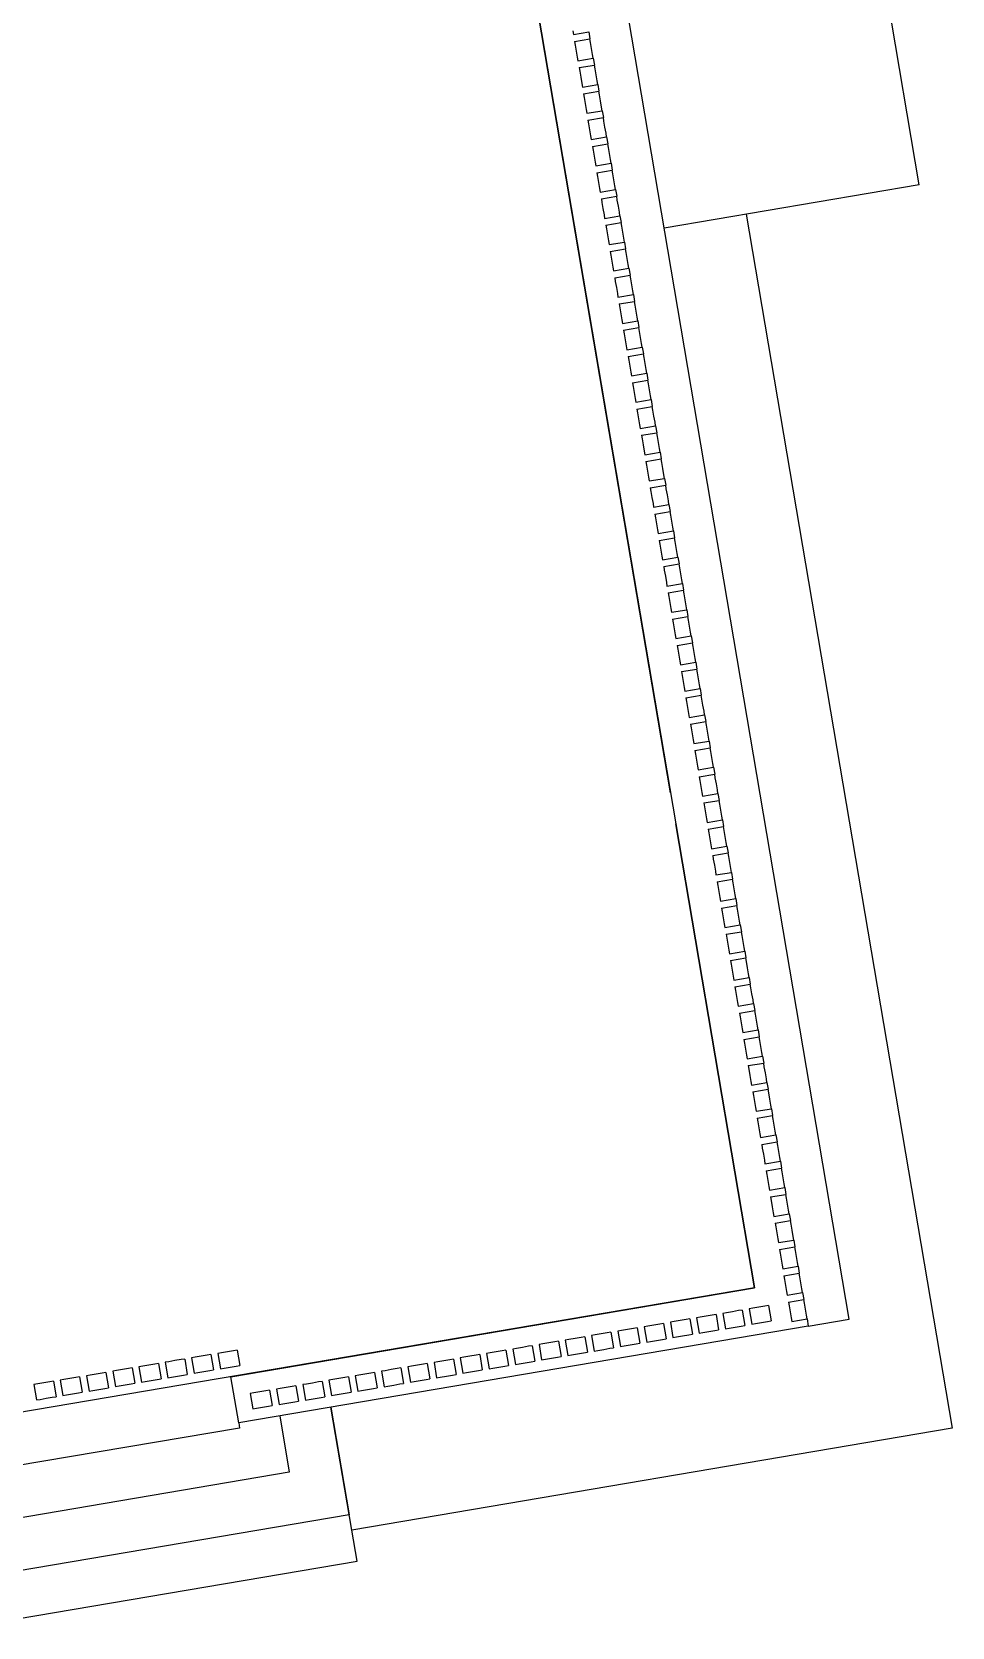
# Model space of a CAD drawing. Header units: inches. Extents: x -6210 to 141093, y -2740 to 21225.
# Drawn here: x 100541 to 100806.7, y 7406.4 to 7866.7 of the extents above; entities that cross this region are included whole.
import ezdxf

# ---------------------------------------------------------------- set-up
doc = ezdxf.new("R2010")
doc.units = ezdxf.units.IN
doc.header["$LTSCALE"] = 100
doc.header["$MEASUREMENT"] = 0
doc.layers.add('car area', color=53, linetype='Continuous')

msp = doc.modelspace()

# ---------------------------------------------------------------- linework, layer by layer
at = {"layer": 'car area'}
for p, q in [((100797.17145, 7822.56413), (100768.02783, 7994.30231)), ((100776.98524, 7495.2046), (100693.1464, 7989.25189)), ((100725.34871, 7647.07421), (100669.13385, 7978.33829)), ((100669.13385, 7978.33829), (100726.85446, 7638.20107)), ((100697.15567, 7867.00433), (100697.33658, 7865.93826)), ((100697.33658, 7865.93826), (100701.77315, 7866.69114)), ((100697.67119, 7863.96645), (100702.10777, 7864.71933)), ((100697.67119, 7863.96645), (100697.8521, 7862.90038)), ((100697.8521, 7862.90038), (100698.14697, 7861.16278)), ((100701.77315, 7866.69114), (100702.10777, 7864.71933)), ((100701.77315, 7866.69114), (100702.10777, 7864.71933)), ((100702.28868, 7863.65326), (100702.10777, 7864.71933)), ((100702.58354, 7861.91566), (100702.28868, 7863.65326)), ((100698.14697, 7861.16278), (100698.44184, 7859.42518)), ((100698.44184, 7859.42518), (100698.62275, 7858.35912)), ((100698.62275, 7858.35912), (100703.05932, 7859.11199)), ((100702.87841, 7860.17806), (100702.58354, 7861.91566)), ((100703.05932, 7859.11199), (100702.87841, 7860.17806)), ((100703.05932, 7859.11199), (100703.39393, 7857.14018)), ((100703.05932, 7859.11199), (100703.39393, 7857.14018)), ((100698.95736, 7856.38731), (100703.39393, 7857.14018)), ((100698.95736, 7856.38731), (100699.13827, 7855.32124)), ((100699.13827, 7855.32124), (100699.43314, 7853.58364)), ((100699.43314, 7853.58364), (100699.728, 7851.84604)), ((100703.57484, 7856.07412), (100703.39393, 7857.14018)), ((100703.86971, 7854.33652), (100703.57484, 7856.07412)), ((100704.16458, 7852.59892), (100703.86971, 7854.33652)), ((100699.728, 7851.84604), (100699.90891, 7850.77997)), ((100699.90891, 7850.77997), (100704.34549, 7851.53285)), ((100700.24362, 7848.80759), (100704.68019, 7849.56047)), ((100700.24362, 7848.80759), (100700.42453, 7847.74152)), ((100704.34549, 7851.53285), (100704.16458, 7852.59892)), ((100704.34549, 7851.53285), (100704.68019, 7849.56047)), ((100704.34549, 7851.53285), (100704.68019, 7849.56047)), ((100704.8611, 7848.4944), (100704.68019, 7849.56047)), ((100700.42453, 7847.74152), (100700.7194, 7846.00392)), ((100700.7194, 7846.00392), (100701.01427, 7844.26632)), ((100701.01427, 7844.26632), (100701.19518, 7843.20026)), ((100701.19518, 7843.20026), (100705.63175, 7843.95313)), ((100705.15597, 7846.7568), (100704.8611, 7848.4944)), ((100705.45084, 7845.0192), (100705.15597, 7846.7568)), ((100705.63175, 7843.95313), (100705.45084, 7845.0192)), ((100705.63175, 7843.95313), (100705.96636, 7841.98132)), ((100705.63175, 7843.95313), (100705.96636, 7841.98132)), ((100701.52979, 7841.22845), (100705.96636, 7841.98132)), ((100701.52979, 7841.22845), (100701.7107, 7840.16238)), ((100701.7107, 7840.16238), (100702.00556, 7838.42478)), ((100706.14727, 7840.91526), (100705.96636, 7841.98132)), ((100706.44214, 7839.17766), (100706.14727, 7840.91526)), ((100702.00556, 7838.42478), (100702.30043, 7836.68718)), ((100702.30043, 7836.68718), (100702.48134, 7835.62111)), ((100702.48134, 7835.62111), (100706.91791, 7836.37399)), ((100706.737, 7837.44006), (100706.44214, 7839.17766)), ((100706.91791, 7836.37399), (100706.737, 7837.44006)), ((100706.91791, 7836.37399), (100707.25253, 7834.40218)), ((100706.91791, 7836.37399), (100707.25253, 7834.40218)), ((100702.81595, 7833.6493), (100707.25253, 7834.40218)), ((100702.81595, 7833.6493), (100702.99686, 7832.58323)), ((100702.99686, 7832.58323), (100703.29173, 7830.84563)), ((100703.29173, 7830.84563), (100703.5866, 7829.10803)), ((100707.43344, 7833.33611), (100707.25253, 7834.40218)), ((100707.7283, 7831.59851), (100707.43344, 7833.33611)), ((100708.02317, 7829.86091), (100707.7283, 7831.59851)), ((100703.5866, 7829.10803), (100703.76751, 7828.04197)), ((100703.76751, 7828.04197), (100708.20408, 7828.79484)), ((100704.10212, 7826.07016), (100708.53869, 7826.82303)), ((100704.10212, 7826.07016), (100704.28303, 7825.00409)), ((100708.20408, 7828.79484), (100708.02317, 7829.86091)), ((100708.20408, 7828.79484), (100708.53869, 7826.82303)), ((100708.20408, 7828.79484), (100708.53869, 7826.82303)), ((100708.7196, 7825.75697), (100708.53869, 7826.82303)), ((100709.01447, 7824.01937), (100708.7196, 7825.75697)), ((100704.28303, 7825.00409), (100704.5779, 7823.26649)), ((100704.5779, 7823.26649), (100704.87276, 7821.52889)), ((100704.87276, 7821.52889), (100705.05367, 7820.46282)), ((100705.05367, 7820.46282), (100709.49025, 7821.2157)), ((100709.30934, 7822.28177), (100709.01447, 7824.01937)), ((100709.49025, 7821.2157), (100709.30934, 7822.28177)), ((100709.49025, 7821.2157), (100709.82486, 7819.24389)), ((100709.49025, 7821.2157), (100709.82486, 7819.24389)), ((100797.17145, 7822.56413), (100723.553, 7810.07122)), ((100705.38829, 7818.49101), (100709.82486, 7819.24389)), ((100705.38829, 7818.49101), (100705.56919, 7817.42494)), ((100705.56919, 7817.42494), (100705.86406, 7815.68734)), ((100710.00577, 7818.17782), (100709.82486, 7819.24389)), ((100710.30063, 7816.44022), (100710.00577, 7818.17782)), ((100710.5955, 7814.70262), (100710.30063, 7816.44022)), ((100705.86406, 7815.68734), (100706.15893, 7813.94975)), ((100706.15893, 7813.94975), (100706.33984, 7812.88368)), ((100706.33984, 7812.88368), (100710.77641, 7813.63656)), ((100710.77641, 7813.63656), (100710.5955, 7814.70262)), ((100710.77641, 7813.63656), (100711.11102, 7811.66475)), ((100710.77641, 7813.63656), (100711.11102, 7811.66475)), ((100747.21472, 7814.08657), (100806.66998, 7463.72737)), ((100706.67445, 7810.91187), (100711.11102, 7811.66475)), ((100706.67445, 7810.91187), (100706.85536, 7809.8458)), ((100706.85536, 7809.8458), (100707.15023, 7808.1082)), ((100707.15023, 7808.1082), (100707.4451, 7806.3706)), ((100711.29193, 7810.59868), (100711.11102, 7811.66475)), ((100711.5868, 7808.86108), (100711.29193, 7810.59868)), ((100711.88167, 7807.12348), (100711.5868, 7808.86108)), ((100712.06258, 7806.05741), (100711.88167, 7807.12348)), ((100707.4451, 7806.3706), (100707.626, 7805.30453)), ((100707.626, 7805.30453), (100712.06258, 7806.05741)), ((100707.96062, 7803.33272), (100712.39719, 7804.0856)), ((100707.96062, 7803.33272), (100708.14153, 7802.26666)), ((100712.06258, 7806.05741), (100712.39719, 7804.0856)), ((100712.06258, 7806.05741), (100712.39719, 7804.0856)), ((100712.5781, 7803.01953), (100712.39719, 7804.0856)), ((100712.87297, 7801.28193), (100712.5781, 7803.01953)), ((100708.14153, 7802.26666), (100708.43639, 7800.52906)), ((100708.43639, 7800.52906), (100708.73126, 7798.79146)), ((100708.73126, 7798.79146), (100708.91217, 7797.72539)), ((100708.91217, 7797.72539), (100713.34874, 7798.47827)), ((100713.16783, 7799.54433), (100712.87297, 7801.28193)), ((100713.34874, 7798.47827), (100713.16783, 7799.54433)), ((100713.34874, 7798.47827), (100713.68335, 7796.50646)), ((100713.34874, 7798.47827), (100713.68335, 7796.50646)), ((100709.24678, 7795.75358), (100713.68335, 7796.50646)), ((100709.24678, 7795.75358), (100709.42769, 7794.68751)), ((100709.42769, 7794.68751), (100709.72256, 7792.94991)), ((100713.86426, 7795.44039), (100713.68335, 7796.50646)), ((100714.15913, 7793.70279), (100713.86426, 7795.44039)), ((100714.454, 7791.96519), (100714.15913, 7793.70279)), ((100709.72256, 7792.94991), (100710.01743, 7791.21231)), ((100710.01743, 7791.21231), (100710.19834, 7790.14624)), ((100710.19834, 7790.14624), (100714.63491, 7790.89912)), ((100710.53295, 7788.17443), (100714.96952, 7788.92731)), ((100714.63491, 7790.89912), (100714.454, 7791.96519)), ((100714.63491, 7790.89912), (100714.96952, 7788.92731)), ((100714.63491, 7790.89912), (100714.96952, 7788.92731)), ((100715.15043, 7787.86124), (100714.96952, 7788.92731)), ((100710.53295, 7788.17443), (100710.71386, 7787.10837)), ((100710.71386, 7787.10837), (100711.00873, 7785.37077)), ((100711.00873, 7785.37077), (100711.30359, 7783.63317)), ((100715.4453, 7786.12364), (100715.15043, 7787.86124)), ((100715.74016, 7784.38604), (100715.4453, 7786.12364)), ((100715.92107, 7783.31998), (100715.74016, 7784.38604)), ((100711.30359, 7783.63317), (100711.4845, 7782.5671)), ((100711.4845, 7782.5671), (100715.92107, 7783.31998)), ((100711.81911, 7780.59529), (100716.25569, 7781.34817)), ((100711.81911, 7780.59529), (100712.00002, 7779.52922)), ((100712.00002, 7779.52922), (100712.29489, 7777.79162)), ((100715.92107, 7783.31998), (100716.25569, 7781.34817)), ((100715.92107, 7783.31998), (100716.25569, 7781.34817)), ((100716.4366, 7780.2821), (100716.25569, 7781.34817)), ((100716.73146, 7778.5445), (100716.4366, 7780.2821)), ((100712.29489, 7777.79162), (100712.58976, 7776.05402)), ((100712.58976, 7776.05402), (100712.77067, 7774.98795)), ((100712.77067, 7774.98795), (100717.20724, 7775.74083)), ((100717.02633, 7776.8069), (100716.73146, 7778.5445)), ((100717.20724, 7775.74083), (100717.02633, 7776.8069)), ((100717.20724, 7775.74083), (100717.5401, 7773.77933)), ((100717.20724, 7775.74083), (100717.5401, 7773.77933)), ((100713.10353, 7773.02645), (100717.5401, 7773.77933)), ((100713.10353, 7773.02645), (100713.28444, 7771.96038)), ((100713.28444, 7771.96038), (100713.57931, 7770.22278)), ((100717.72101, 7772.71326), (100717.5401, 7773.77933)), ((100718.01588, 7770.97566), (100717.72101, 7772.71326)), ((100718.31075, 7769.23806), (100718.01588, 7770.97566)), ((100713.57931, 7770.22278), (100713.87418, 7768.48518)), ((100713.87418, 7768.48518), (100714.05508, 7767.41911)), ((100714.05508, 7767.41911), (100718.49166, 7768.17199)), ((100714.3897, 7765.4473), (100718.82627, 7766.20018)), ((100718.49166, 7768.17199), (100718.31075, 7769.23806)), ((100718.49166, 7768.17199), (100718.82627, 7766.20018)), ((100718.49166, 7768.17199), (100718.82627, 7766.20018)), ((100719.00718, 7765.13411), (100718.82627, 7766.20018)), ((100714.3897, 7765.4473), (100714.57061, 7764.38124)), ((100714.57061, 7764.38124), (100714.86547, 7762.64364)), ((100714.86547, 7762.64364), (100715.16034, 7760.90604)), ((100719.30205, 7763.39651), (100719.00718, 7765.13411)), ((100719.59691, 7761.65891), (100719.30205, 7763.39651)), ((100719.77782, 7760.59285), (100719.59691, 7761.65891)), ((100715.16034, 7760.90604), (100715.34125, 7759.83997)), ((100715.34125, 7759.83997), (100719.77782, 7760.59285)), ((100715.67586, 7757.86816), (100720.11243, 7758.62104)), ((100715.67586, 7757.86816), (100715.85677, 7756.80209)), ((100715.85677, 7756.80209), (100716.15164, 7755.06449)), ((100719.77782, 7760.59285), (100720.11243, 7758.62104)), ((100719.77782, 7760.59285), (100720.11243, 7758.62104)), ((100720.29334, 7757.55497), (100720.11243, 7758.62104)), ((100720.58821, 7755.81737), (100720.29334, 7757.55497)), ((100716.15164, 7755.06449), (100716.44651, 7753.32689)), ((100716.44651, 7753.32689), (100716.62742, 7752.26083)), ((100716.62742, 7752.26083), (100721.06399, 7753.0137)), ((100720.88308, 7754.07977), (100720.58821, 7755.81737)), ((100721.06399, 7753.0137), (100720.88308, 7754.07977)), ((100721.06399, 7753.0137), (100721.3986, 7751.04189)), ((100721.06399, 7753.0137), (100721.3986, 7751.04189)), ((100716.96203, 7750.28902), (100721.3986, 7751.04189)), ((100716.96203, 7750.28902), (100717.14294, 7749.22295)), ((100717.14294, 7749.22295), (100717.43781, 7747.48535)), ((100717.43781, 7747.48535), (100717.73267, 7745.74775)), ((100721.57951, 7749.97583), (100721.3986, 7751.04189)), ((100721.87438, 7748.23823), (100721.57951, 7749.97583)), ((100722.16924, 7746.50063), (100721.87438, 7748.23823)), ((100717.73267, 7745.74775), (100717.91358, 7744.68168)), ((100717.91358, 7744.68168), (100722.35015, 7745.43456)), ((100718.24819, 7742.70987), (100722.68477, 7743.46275)), ((100718.24819, 7742.70987), (100718.4291, 7741.6438)), ((100722.35015, 7745.43456), (100722.16924, 7746.50063)), ((100722.35015, 7745.43456), (100722.68477, 7743.46275)), ((100722.35015, 7745.43456), (100722.68477, 7743.46275)), ((100722.86568, 7742.39668), (100722.68477, 7743.46275)), ((100718.4291, 7741.6438), (100718.72397, 7739.9062)), ((100718.72397, 7739.9062), (100719.01884, 7738.1686)), ((100719.01884, 7738.1686), (100719.19975, 7737.10254)), ((100723.16054, 7740.65908), (100722.86568, 7742.39668)), ((100723.45541, 7738.92148), (100723.16054, 7740.65908)), ((100723.63632, 7737.85541), (100723.45541, 7738.92148)), ((100719.19975, 7737.10254), (100723.63632, 7737.85541)), ((100719.53436, 7735.13073), (100723.97093, 7735.8836)), ((100719.53436, 7735.13073), (100719.71527, 7734.06466)), ((100719.71527, 7734.06466), (100720.01014, 7732.32706)), ((100723.63632, 7737.85541), (100723.97093, 7735.8836)), ((100723.63632, 7737.85541), (100723.97093, 7735.8836)), ((100724.15184, 7734.81754), (100723.97093, 7735.8836)), ((100724.44671, 7733.07994), (100724.15184, 7734.81754)), ((100720.01014, 7732.32706), (100720.305, 7730.58946)), ((100720.305, 7730.58946), (100720.48591, 7729.52339)), ((100720.48591, 7729.52339), (100724.92249, 7730.27627)), ((100724.74158, 7731.34234), (100724.44671, 7733.07994)), ((100724.92249, 7730.27627), (100724.74158, 7731.34234)), ((100724.92249, 7730.27627), (100725.2571, 7728.30446)), ((100724.92249, 7730.27627), (100725.2571, 7728.30446)), ((100720.82053, 7727.55158), (100725.2571, 7728.30446)), ((100720.82053, 7727.55158), (100721.00144, 7726.48551)), ((100721.00144, 7726.48551), (100721.2963, 7724.74791)), ((100721.2963, 7724.74791), (100721.59117, 7723.01031)), ((100725.43801, 7727.23839), (100725.2571, 7728.30446)), ((100725.73287, 7725.50079), (100725.43801, 7727.23839)), ((100726.02774, 7723.76319), (100725.73287, 7725.50079)), ((100721.59117, 7723.01031), (100721.77208, 7721.94425)), ((100721.77208, 7721.94425), (100726.20865, 7722.69712)), ((100722.10669, 7719.97244), (100726.54326, 7720.72531)), ((100722.10669, 7719.97244), (100722.2876, 7718.90637)), ((100726.20865, 7722.69712), (100726.02774, 7723.76319)), ((100726.20865, 7722.69712), (100726.54326, 7720.72531)), ((100726.20865, 7722.69712), (100726.54326, 7720.72531)), ((100726.72417, 7719.65925), (100726.54326, 7720.72531)), ((100727.01904, 7717.92165), (100726.72417, 7719.65925)), ((100722.2876, 7718.90637), (100722.58247, 7717.16877)), ((100722.58247, 7717.16877), (100722.87734, 7715.43117)), ((100722.87734, 7715.43117), (100723.05824, 7714.3651)), ((100723.05824, 7714.3651), (100727.49482, 7715.11798)), ((100727.31391, 7716.18405), (100727.01904, 7717.92165)), ((100727.49482, 7715.11798), (100727.31391, 7716.18405)), ((100727.49482, 7715.11798), (100727.82943, 7713.14617)), ((100727.49482, 7715.11798), (100727.82943, 7713.14617)), ((100723.39286, 7712.39329), (100727.82943, 7713.14617)), ((100723.39286, 7712.39329), (100723.57377, 7711.32722)), ((100723.57377, 7711.32722), (100723.86863, 7709.58962)), ((100728.01034, 7712.0801), (100727.82943, 7713.14617)), ((100728.30521, 7710.3425), (100728.01034, 7712.0801)), ((100723.86863, 7709.58962), (100724.1635, 7707.85202)), ((100724.1635, 7707.85202), (100724.34441, 7706.78596)), ((100724.34441, 7706.78596), (100728.78098, 7707.53883)), ((100728.60007, 7708.6049), (100728.30521, 7710.3425)), ((100728.78098, 7707.53883), (100728.60007, 7708.6049)), ((100728.78098, 7707.53883), (100729.1156, 7705.56702)), ((100728.78098, 7707.53883), (100729.1156, 7705.56702)), ((100724.67902, 7704.81415), (100729.1156, 7705.56702)), ((100724.67902, 7704.81415), (100724.85993, 7703.74808)), ((100724.85993, 7703.74808), (100725.1548, 7702.01048)), ((100725.1548, 7702.01048), (100725.44967, 7700.27288)), ((100729.2965, 7704.50096), (100729.1156, 7705.56702)), ((100729.59137, 7702.76336), (100729.2965, 7704.50096)), ((100729.88624, 7701.02576), (100729.59137, 7702.76336)), ((100725.44967, 7700.27288), (100725.63058, 7699.20681)), ((100725.63058, 7699.20681), (100730.06715, 7699.95969)), ((100725.96519, 7697.235), (100730.40176, 7697.98788)), ((100725.96519, 7697.235), (100726.1461, 7696.16894)), ((100730.06715, 7699.95969), (100729.88624, 7701.02576)), ((100730.06715, 7699.95969), (100730.40176, 7697.98788)), ((100730.06715, 7699.95969), (100730.40176, 7697.98788)), ((100730.58267, 7696.92181), (100730.40176, 7697.98788)), ((100730.87754, 7695.18421), (100730.58267, 7696.92181)), ((100726.1461, 7696.16894), (100726.44097, 7694.43134)), ((100726.44097, 7694.43134), (100726.73583, 7692.69374)), ((100726.73583, 7692.69374), (100726.91674, 7691.62767)), ((100726.91674, 7691.62767), (100731.35331, 7692.38055)), ((100731.1724, 7693.44661), (100730.87754, 7695.18421)), ((100731.35331, 7692.38055), (100731.1724, 7693.44661)), ((100731.35331, 7692.38055), (100731.68793, 7690.40874)), ((100731.35331, 7692.38055), (100731.68793, 7690.40874)), ((100727.25135, 7689.65586), (100731.68793, 7690.40874)), ((100727.25135, 7689.65586), (100727.43226, 7688.58979)), ((100727.43226, 7688.58979), (100727.72713, 7686.85219)), ((100731.86884, 7689.34267), (100731.68793, 7690.40874)), ((100732.1637, 7687.60507), (100731.86884, 7689.34267)), ((100732.45857, 7685.86747), (100732.1637, 7687.60507)), ((100727.72713, 7686.85219), (100728.022, 7685.11459)), ((100728.022, 7685.11459), (100728.20291, 7684.04852)), ((100728.20291, 7684.04852), (100732.63948, 7684.8014)), ((100728.53752, 7682.07671), (100732.97409, 7682.82959)), ((100732.63948, 7684.8014), (100732.45857, 7685.86747)), ((100732.63948, 7684.8014), (100732.97409, 7682.82959)), ((100732.63948, 7684.8014), (100732.97409, 7682.82959)), ((100733.155, 7681.76352), (100732.97409, 7682.82959)), ((100728.53752, 7682.07671), (100728.71843, 7681.01065)), ((100728.71843, 7681.01065), (100729.0133, 7679.27305)), ((100729.0133, 7679.27305), (100729.30816, 7677.53545)), ((100733.44987, 7680.02592), (100733.155, 7681.76352)), ((100733.74474, 7678.28832), (100733.44987, 7680.02592)), ((100733.92565, 7677.22226), (100733.74474, 7678.28832)), ((100729.30816, 7677.53545), (100729.48907, 7676.46938)), ((100729.48907, 7676.46938), (100733.92565, 7677.22226)), ((100729.82369, 7674.49757), (100734.26026, 7675.25045)), ((100729.82369, 7674.49757), (100730.0046, 7673.4315)), ((100733.92565, 7677.22226), (100734.26026, 7675.25045)), ((100733.92565, 7677.22226), (100734.26026, 7675.25045)), ((100734.44117, 7674.18438), (100734.26026, 7675.25045)), ((100734.73603, 7672.44678), (100734.44117, 7674.18438)), ((100730.0046, 7673.4315), (100730.29946, 7671.6939)), ((100730.29946, 7671.6939), (100730.59433, 7669.9563)), ((100730.59433, 7669.9563), (100730.77524, 7668.89023)), ((100730.77524, 7668.89023), (100735.21181, 7669.64311)), ((100735.0309, 7670.70918), (100734.73603, 7672.44678)), ((100735.21181, 7669.64311), (100735.0309, 7670.70918)), ((100735.21181, 7669.64311), (100735.54642, 7667.6713)), ((100735.21181, 7669.64311), (100735.54642, 7667.6713)), ((100731.10985, 7666.91842), (100735.54642, 7667.6713)), ((100731.10985, 7666.91842), (100731.29076, 7665.85236)), ((100731.29076, 7665.85236), (100731.58563, 7664.11476)), ((100735.72733, 7666.60523), (100735.54642, 7667.6713)), ((100736.0222, 7664.86763), (100735.72733, 7666.60523)), ((100736.31707, 7663.13003), (100736.0222, 7664.86763)), ((100731.58563, 7664.11476), (100731.8805, 7662.37716)), ((100731.8805, 7662.37716), (100732.0614, 7661.31109)), ((100732.0614, 7661.31109), (100736.49798, 7662.06397)), ((100732.39602, 7659.33928), (100736.83259, 7660.09216)), ((100736.49798, 7662.06397), (100736.31707, 7663.13003)), ((100736.49798, 7662.06397), (100736.83259, 7660.09216)), ((100736.49798, 7662.06397), (100736.83259, 7660.09216)), ((100737.0135, 7659.02609), (100736.83259, 7660.09216)), ((100732.39602, 7659.33928), (100732.57693, 7658.27321)), ((100732.57693, 7658.27321), (100732.87179, 7656.53561)), ((100732.87179, 7656.53561), (100733.16666, 7654.79801)), ((100737.30837, 7657.28849), (100737.0135, 7659.02609)), ((100737.60323, 7655.55089), (100737.30837, 7657.28849)), ((100737.78414, 7654.48482), (100737.60323, 7655.55089)), ((100733.16666, 7654.79801), (100733.34757, 7653.73194)), ((100733.34757, 7653.73194), (100737.78414, 7654.48482)), ((100733.68218, 7651.76013), (100738.11876, 7652.51301)), ((100733.68218, 7651.76013), (100733.86309, 7650.69407)), ((100733.86309, 7650.69407), (100734.15796, 7648.95647)), ((100737.78414, 7654.48482), (100738.11876, 7652.51301)), ((100737.78414, 7654.48482), (100738.11876, 7652.51301)), ((100738.29966, 7651.44694), (100738.11876, 7652.51301)), ((100738.59453, 7649.70934), (100738.29966, 7651.44694)), ((100734.15796, 7648.95647), (100734.45283, 7647.21887)), ((100734.45283, 7647.21887), (100734.63374, 7646.1528)), ((100734.63374, 7646.1528), (100739.07031, 7646.90568)), ((100738.8894, 7647.97174), (100738.59453, 7649.70934)), ((100739.07031, 7646.90568), (100738.8894, 7647.97174)), ((100739.07031, 7646.90568), (100739.40492, 7644.93387)), ((100739.07031, 7646.90568), (100739.40492, 7644.93387)), ((100734.96835, 7644.18099), (100739.40492, 7644.93387)), ((100734.96835, 7644.18099), (100735.14926, 7643.11492)), ((100735.14926, 7643.11492), (100735.44413, 7641.37732)), ((100735.44413, 7641.37732), (100735.73899, 7639.63972)), ((100739.58583, 7643.8678), (100739.40492, 7644.93387)), ((100739.8807, 7642.1302), (100739.58583, 7643.8678)), ((100740.17557, 7640.3926), (100739.8807, 7642.1302)), ((100749.58603, 7504.24801), (100726.85446, 7638.20107)), ((100726.85446, 7638.20107), (100749.58603, 7504.24801)), ((100735.73899, 7639.63972), (100735.9199, 7638.57366)), ((100735.9199, 7638.57366), (100740.35647, 7639.32653)), ((100736.25451, 7636.60185), (100740.69109, 7637.35472)), ((100740.35647, 7639.32653), (100740.17557, 7640.3926)), ((100740.35647, 7639.32653), (100740.69109, 7637.35472)), ((100740.35647, 7639.32653), (100740.69109, 7637.35472)), ((100740.872, 7636.28866), (100740.69109, 7637.35472)), ((100736.25451, 7636.60185), (100736.43542, 7635.53578)), ((100736.43542, 7635.53578), (100736.73029, 7633.79818)), ((100736.73029, 7633.79818), (100737.02516, 7632.06058)), ((100741.16686, 7634.55106), (100740.872, 7636.28866)), ((100741.46173, 7632.81346), (100741.16686, 7634.55106)), ((100741.64264, 7631.74739), (100741.46173, 7632.81346)), ((100737.02516, 7632.06058), (100737.20607, 7630.99451)), ((100737.20607, 7630.99451), (100741.64264, 7631.74739)), ((100737.54068, 7629.0227), (100741.97725, 7629.77558)), ((100737.54068, 7629.0227), (100737.72159, 7627.95663)), ((100737.72159, 7627.95663), (100738.01646, 7626.21903)), ((100741.64264, 7631.74739), (100741.97725, 7629.77558)), ((100741.64264, 7631.74739), (100741.97725, 7629.77558)), ((100742.15816, 7628.70951), (100741.97725, 7629.77558)), ((100742.45303, 7626.97191), (100742.15816, 7628.70951)), ((100738.01646, 7626.21903), (100738.31132, 7624.48143)), ((100738.31132, 7624.48143), (100738.49223, 7623.41537)), ((100738.49223, 7623.41537), (100742.92881, 7624.16824)), ((100742.7479, 7625.23431), (100742.45303, 7626.97191)), ((100742.92881, 7624.16824), (100742.7479, 7625.23431)), ((100742.92881, 7624.16824), (100743.26342, 7622.19643)), ((100742.92881, 7624.16824), (100743.26342, 7622.19643)), ((100738.82685, 7621.44356), (100743.26342, 7622.19643)), ((100738.82685, 7621.44356), (100739.00776, 7620.37749)), ((100739.00776, 7620.37749), (100739.30262, 7618.63989)), ((100739.30262, 7618.63989), (100739.59749, 7616.90229)), ((100743.44433, 7621.13037), (100743.26342, 7622.19643)), ((100743.7392, 7619.39277), (100743.44433, 7621.13037)), ((100744.03406, 7617.65517), (100743.7392, 7619.39277)), ((100739.59749, 7616.90229), (100739.7784, 7615.83622)), ((100739.7784, 7615.83622), (100744.21497, 7616.5891)), ((100740.11301, 7613.86441), (100744.54958, 7614.61729)), ((100740.11301, 7613.86441), (100740.29392, 7612.79834)), ((100744.21497, 7616.5891), (100744.03406, 7617.65517)), ((100744.21497, 7616.5891), (100744.54958, 7614.61729)), ((100744.21497, 7616.5891), (100744.54958, 7614.61729)), ((100744.73049, 7613.55122), (100744.54958, 7614.61729)), ((100740.29392, 7612.79834), (100740.58879, 7611.06074)), ((100740.58879, 7611.06074), (100740.88366, 7609.32314)), ((100740.88366, 7609.32314), (100741.06457, 7608.25708)), ((100745.02536, 7611.81362), (100744.73049, 7613.55122)), ((100745.32023, 7610.07602), (100745.02536, 7611.81362)), ((100745.50114, 7609.00995), (100745.32023, 7610.07602)), ((100741.06457, 7608.25708), (100745.50114, 7609.00995)), ((100741.39918, 7606.28527), (100745.83575, 7607.03814)), ((100741.39918, 7606.28527), (100741.58009, 7605.2192)), ((100741.58009, 7605.2192), (100741.87495, 7603.4816)), ((100745.50114, 7609.00995), (100745.83575, 7607.03814)), ((100745.50114, 7609.00995), (100745.83575, 7607.03814)), ((100746.01666, 7605.97208), (100745.83575, 7607.03814)), ((100746.31153, 7604.23448), (100746.01666, 7605.97208)), ((100741.87495, 7603.4816), (100742.16982, 7601.744)), ((100742.16982, 7601.744), (100742.35073, 7600.67793)), ((100742.35073, 7600.67793), (100746.7873, 7601.43081)), ((100746.60639, 7602.49688), (100746.31153, 7604.23448)), ((100746.7873, 7601.43081), (100746.60639, 7602.49688)), ((100746.7873, 7601.43081), (100747.12192, 7599.459)), ((100746.7873, 7601.43081), (100747.12192, 7599.459)), ((100742.68534, 7598.70612), (100747.12192, 7599.459)), ((100742.68534, 7598.70612), (100742.86625, 7597.64005)), ((100742.86625, 7597.64005), (100743.16112, 7595.90245)), ((100743.16112, 7595.90245), (100743.45599, 7594.16485)), ((100747.30283, 7598.39293), (100747.12192, 7599.459)), ((100747.59769, 7596.65533), (100747.30283, 7598.39293)), ((100747.89256, 7594.91773), (100747.59769, 7596.65533)), ((100743.45599, 7594.16485), (100743.6369, 7593.09879)), ((100743.6369, 7593.09879), (100748.07347, 7593.85166)), ((100743.97151, 7591.12698), (100748.40808, 7591.87985)), ((100743.97151, 7591.12698), (100744.15242, 7590.06091)), ((100748.07347, 7593.85166), (100747.89256, 7594.91773)), ((100748.07347, 7593.85166), (100748.40808, 7591.87985)), ((100748.07347, 7593.85166), (100748.40808, 7591.87985)), ((100748.58899, 7590.81379), (100748.40808, 7591.87985)), ((100748.88386, 7589.07619), (100748.58899, 7590.81379)), ((100744.15242, 7590.06091), (100744.44729, 7588.32331)), ((100744.44729, 7588.32331), (100744.74215, 7586.58571)), ((100744.74215, 7586.58571), (100744.92306, 7585.51964)), ((100744.92306, 7585.51964), (100749.35963, 7586.27252)), ((100749.17873, 7587.33859), (100748.88386, 7589.07619)), ((100749.35963, 7586.27252), (100749.17873, 7587.33859)), ((100749.35963, 7586.27252), (100749.69425, 7584.30071)), ((100749.35963, 7586.27252), (100749.69425, 7584.30071)), ((100745.25767, 7583.54783), (100749.69425, 7584.30071)), ((100745.25767, 7583.54783), (100745.43858, 7582.48177)), ((100745.43858, 7582.48177), (100745.73345, 7580.74417)), ((100749.87516, 7583.23464), (100749.69425, 7584.30071)), ((100750.17002, 7581.49704), (100749.87516, 7583.23464)), ((100745.73345, 7580.74417), (100746.02832, 7579.00657)), ((100746.02832, 7579.00657), (100746.20923, 7577.9405)), ((100746.20923, 7577.9405), (100750.6458, 7578.69338)), ((100750.46489, 7579.75944), (100750.17002, 7581.49704)), ((100750.6458, 7578.69338), (100750.46489, 7579.75944)), ((100750.6458, 7578.69338), (100750.98041, 7576.72157)), ((100750.6458, 7578.69338), (100750.98041, 7576.72157)), ((100746.54384, 7575.96869), (100750.98041, 7576.72157)), ((100746.54384, 7575.96869), (100746.72475, 7574.90262)), ((100746.72475, 7574.90262), (100747.01962, 7573.16502)), ((100747.01962, 7573.16502), (100747.31448, 7571.42742)), ((100751.16132, 7575.6555), (100750.98041, 7576.72157)), ((100751.45619, 7573.9179), (100751.16132, 7575.6555)), ((100751.75106, 7572.1803), (100751.45619, 7573.9179)), ((100747.31448, 7571.42742), (100747.49539, 7570.36135)), ((100747.49539, 7570.36135), (100751.93197, 7571.11423)), ((100747.83001, 7568.38954), (100752.26658, 7569.14242)), ((100747.83001, 7568.38954), (100748.01092, 7567.32348)), ((100751.93197, 7571.11423), (100751.75106, 7572.1803)), ((100751.93197, 7571.11423), (100752.26658, 7569.14242)), ((100751.93197, 7571.11423), (100752.26658, 7569.14242)), ((100752.44749, 7568.07635), (100752.26658, 7569.14242)), ((100752.74236, 7566.33875), (100752.44749, 7568.07635)), ((100748.01092, 7567.32348), (100748.30578, 7565.58588)), ((100748.30578, 7565.58588), (100748.60065, 7563.84828)), ((100748.60065, 7563.84828), (100748.78156, 7562.78221)), ((100748.78156, 7562.78221), (100753.21813, 7563.53509)), ((100753.03722, 7564.60115), (100752.74236, 7566.33875)), ((100753.21813, 7563.53509), (100753.03722, 7564.60115)), ((100753.21813, 7563.53509), (100753.55274, 7561.56328)), ((100753.21813, 7563.53509), (100753.55274, 7561.56328)), ((100749.11617, 7560.8104), (100753.55274, 7561.56328)), ((100749.11617, 7560.8104), (100749.29708, 7559.74433)), ((100749.29708, 7559.74433), (100749.59195, 7558.00673)), ((100753.73365, 7560.49721), (100753.55274, 7561.56328)), ((100754.02852, 7558.75961), (100753.73365, 7560.49721)), ((100754.32339, 7557.02201), (100754.02852, 7558.75961)), ((100749.59195, 7558.00673), (100749.88682, 7556.26913)), ((100749.88682, 7556.26913), (100750.06773, 7555.20306)), ((100750.06773, 7555.20306), (100754.5043, 7555.95594)), ((100750.40234, 7553.23125), (100754.83891, 7553.98413)), ((100754.5043, 7555.95594), (100754.32339, 7557.02201)), ((100754.5043, 7555.95594), (100754.83891, 7553.98413)), ((100754.5043, 7555.95594), (100754.83891, 7553.98413)), ((100755.01982, 7552.91806), (100754.83891, 7553.98413)), ((100750.40234, 7553.23125), (100750.58325, 7552.16519)), ((100750.58325, 7552.16519), (100750.87811, 7550.42759)), ((100750.87811, 7550.42759), (100751.17298, 7548.68999)), ((100755.31469, 7551.18046), (100755.01982, 7552.91806)), ((100755.60955, 7549.44286), (100755.31469, 7551.18046)), ((100755.79046, 7548.3768), (100755.60955, 7549.44286)), ((100751.17298, 7548.68999), (100751.35389, 7547.62392)), ((100751.35389, 7547.62392), (100755.79046, 7548.3768)), ((100751.6885, 7545.65211), (100756.12508, 7546.40499)), ((100751.6885, 7545.65211), (100751.86941, 7544.58604)), ((100755.79046, 7548.3768), (100756.12508, 7546.40499)), ((100755.79046, 7548.3768), (100756.12508, 7546.40499)), ((100756.30599, 7545.33892), (100756.12508, 7546.40499)), ((100756.60085, 7543.60132), (100756.30599, 7545.33892)), ((100751.86941, 7544.58604), (100752.16428, 7542.84844)), ((100752.16428, 7542.84844), (100752.45915, 7541.11084)), ((100752.45915, 7541.11084), (100752.64006, 7540.04477)), ((100752.64006, 7540.04477), (100757.07663, 7540.79765)), ((100756.89572, 7541.86372), (100756.60085, 7543.60132)), ((100757.07663, 7540.79765), (100756.89572, 7541.86372)), ((100757.07663, 7540.79765), (100757.41124, 7538.82584)), ((100757.07663, 7540.79765), (100757.41124, 7538.82584)), ((100752.97467, 7538.07296), (100757.41124, 7538.82584)), ((100752.97467, 7538.07296), (100753.15558, 7537.0069)), ((100753.15558, 7537.0069), (100753.45045, 7535.2693)), ((100757.59215, 7537.75977), (100757.41124, 7538.82584)), ((100757.88702, 7536.02217), (100757.59215, 7537.75977)), ((100758.18189, 7534.28457), (100757.88702, 7536.02217)), ((100753.45045, 7535.2693), (100753.74531, 7533.5317)), ((100753.74531, 7533.5317), (100753.92622, 7532.46563)), ((100753.92622, 7532.46563), (100758.3628, 7533.21851)), ((100754.26083, 7530.49382), (100758.69741, 7531.2467)), ((100758.3628, 7533.21851), (100758.18189, 7534.28457)), ((100758.3628, 7533.21851), (100758.69741, 7531.2467)), ((100758.3628, 7533.21851), (100758.69741, 7531.2467)), ((100758.87832, 7530.18063), (100758.69741, 7531.2467)), ((100754.26083, 7530.49382), (100754.44174, 7529.42775)), ((100754.44174, 7529.42775), (100754.73661, 7527.69015)), ((100754.73661, 7527.69015), (100755.03148, 7525.95255)), ((100759.17318, 7528.44303), (100758.87832, 7530.18063)), ((100759.46805, 7526.70543), (100759.17318, 7528.44303)), ((100759.64896, 7525.63936), (100759.46805, 7526.70543)), ((100755.03148, 7525.95255), (100755.21239, 7524.88649)), ((100755.21239, 7524.88649), (100759.64896, 7525.63936)), ((100755.547, 7522.91468), (100759.98357, 7523.66755)), ((100755.547, 7522.91468), (100755.72791, 7521.84861)), ((100755.72791, 7521.84861), (100756.02278, 7520.11101)), ((100759.64896, 7525.63936), (100759.98357, 7523.66755)), ((100759.64896, 7525.63936), (100759.98357, 7523.66755)), ((100760.16448, 7522.60149), (100759.98357, 7523.66755)), ((100760.45935, 7520.86389), (100760.16448, 7522.60149)), ((100756.02278, 7520.11101), (100756.31764, 7518.37341)), ((100756.31764, 7518.37341), (100756.49855, 7517.30734)), ((100756.49855, 7517.30734), (100760.93513, 7518.06022)), ((100760.75422, 7519.12629), (100760.45935, 7520.86389)), ((100760.93513, 7518.06022), (100760.75422, 7519.12629)), ((100760.93513, 7518.06022), (100761.26974, 7516.08841)), ((100760.93513, 7518.06022), (100761.26974, 7516.08841)), ((100756.83317, 7515.33553), (100761.26974, 7516.08841)), ((100756.83317, 7515.33553), (100757.01408, 7514.26946)), ((100757.01408, 7514.26946), (100757.30894, 7512.53186)), ((100757.30894, 7512.53186), (100757.60381, 7510.79426)), ((100761.45065, 7515.02234), (100761.26974, 7516.08841)), ((100761.74552, 7513.28474), (100761.45065, 7515.02234)), ((100762.04038, 7511.54714), (100761.74552, 7513.28474)), ((100757.60381, 7510.79426), (100757.78472, 7509.7282)), ((100757.78472, 7509.7282), (100762.22129, 7510.48107)), ((100758.11933, 7507.75639), (100762.5559, 7508.50926)), ((100762.22129, 7510.48107), (100762.04038, 7511.54714)), ((100762.22129, 7510.48107), (100762.5559, 7508.50926)), ((100762.22129, 7510.48107), (100762.5559, 7508.50926)), ((100762.73681, 7507.4432), (100762.5559, 7508.50926)), ((100749.58603, 7504.24801), (100536.33133, 7468.05912)), ((100598.44334, 7478.5994), (100749.58603, 7504.24801)), ((100758.11933, 7507.75639), (100758.30024, 7506.69032)), ((100758.30024, 7506.69032), (100758.59511, 7504.95272)), ((100758.59511, 7504.95272), (100758.88998, 7503.21512)), ((100763.03168, 7505.7056), (100762.73681, 7507.4432)), ((100763.32655, 7503.968), (100763.03168, 7505.7056)), ((100763.50746, 7502.90193), (100763.32655, 7503.968)), ((100750.85257, 7498.67205), (100749.11497, 7498.37719)), ((100752.59017, 7498.96692), (100750.85257, 7498.67205)), ((100753.65624, 7499.14783), (100752.59017, 7498.96692)), ((100753.65624, 7499.14783), (100754.40912, 7494.71126)), ((100758.88998, 7503.21512), (100759.07089, 7502.14905)), ((100759.07089, 7502.14905), (100763.50746, 7502.90193)), ((100759.4055, 7500.17724), (100763.84207, 7500.93012)), ((100759.4055, 7500.17724), (100759.58641, 7499.11117)), ((100759.58641, 7499.11117), (100759.88127, 7497.37357)), ((100763.50746, 7502.90193), (100763.84207, 7500.93012)), ((100763.50746, 7502.90193), (100763.84207, 7500.93012)), ((100764.02298, 7499.86405), (100763.84207, 7500.93012)), ((100764.31785, 7498.12645), (100764.02298, 7499.86405)), ((100726.37754, 7494.51869), (100725.31147, 7494.33778)), ((100725.31147, 7494.33778), (100726.06435, 7489.90121)), ((100728.11514, 7494.81356), (100726.37754, 7494.51869)), ((100729.85274, 7495.10842), (100728.11514, 7494.81356)), ((100730.9188, 7495.28933), (100729.85274, 7495.10842)), ((100730.9188, 7495.28933), (100731.67168, 7490.85276)), ((100733.95668, 7495.80485), (100732.89061, 7495.62394)), ((100732.89061, 7495.62394), (100733.64349, 7491.18737)), ((100735.69428, 7496.09972), (100733.95668, 7495.80485)), ((100737.43188, 7496.39459), (100735.69428, 7496.09972)), ((100738.49795, 7496.5755), (100737.43188, 7496.39459)), ((100738.49795, 7496.5755), (100739.25083, 7492.13893)), ((100741.53583, 7497.09102), (100740.46976, 7496.91011)), ((100740.46976, 7496.91011), (100741.22264, 7492.47354)), ((100743.27343, 7497.38589), (100741.53583, 7497.09102)), ((100745.01103, 7497.68075), (100743.27343, 7497.38589)), ((100746.07709, 7497.86166), (100745.01103, 7497.68075)), ((100746.07709, 7497.86166), (100746.82997, 7493.42509)), ((100749.11497, 7498.37719), (100748.0489, 7498.19628)), ((100748.0489, 7498.19628), (100748.80178, 7493.7597)), ((100749.86785, 7493.94061), (100751.60545, 7494.23548)), ((100751.60545, 7494.23548), (100753.34305, 7494.53035)), ((100753.34305, 7494.53035), (100754.40912, 7494.71126)), ((100759.88127, 7497.37357), (100760.17614, 7495.63597)), ((100760.17614, 7495.63597), (100760.35705, 7494.56991)), ((100760.35705, 7494.56991), (100764.79362, 7495.32278)), ((100764.61271, 7496.38885), (100764.31785, 7498.12645)), ((100764.79362, 7495.32278), (100764.61271, 7496.38885)), ((100764.79362, 7495.32278), (100765.15438, 7493.19693)), ((100764.79362, 7495.32278), (100765.15438, 7493.19693)), ((100765.15438, 7493.19693), (100776.98524, 7495.2046)), ((100765.15438, 7493.19693), (100600.70198, 7465.28968)), ((100697.78849, 7489.66718), (100696.05089, 7489.37232)), ((100699.52609, 7489.96205), (100697.78849, 7489.66718)), ((100700.59215, 7490.14296), (100699.52609, 7489.96205)), ((100700.59215, 7490.14296), (100701.34503, 7485.70639)), ((100703.63003, 7490.65848), (100702.56396, 7490.47757)), ((100702.56396, 7490.47757), (100703.31684, 7486.041)), ((100705.36763, 7490.95335), (100703.63003, 7490.65848)), ((100707.10523, 7491.24822), (100705.36763, 7490.95335)), ((100708.1713, 7491.42913), (100707.10523, 7491.24822)), ((100708.1713, 7491.42913), (100708.92418, 7486.99255)), ((100711.20918, 7491.94465), (100710.14311, 7491.76374)), ((100710.14311, 7491.76374), (100710.89599, 7487.32717)), ((100712.94678, 7492.23952), (100711.20918, 7491.94465)), ((100714.68438, 7492.53438), (100712.94678, 7492.23952)), ((100715.75044, 7492.71529), (100714.68438, 7492.53438)), ((100715.75044, 7492.71529), (100716.50332, 7488.27872)), ((100718.79839, 7493.23252), (100717.73232, 7493.05161)), ((100717.73232, 7493.05161), (100718.4852, 7488.61504)), ((100720.53599, 7493.52739), (100718.79839, 7493.23252)), ((100722.27359, 7493.82226), (100720.53599, 7493.52739)), ((100723.33966, 7494.00317), (100722.27359, 7493.82226)), ((100723.02647, 7489.38568), (100724.09254, 7489.56659)), ((100723.33966, 7494.00317), (100724.09254, 7489.56659)), ((100726.06435, 7489.90121), (100727.13041, 7490.08212)), ((100727.13041, 7490.08212), (100728.86801, 7490.37698)), ((100728.86801, 7490.37698), (100730.60561, 7490.67185)), ((100730.60561, 7490.67185), (100731.67168, 7490.85276)), ((100733.64349, 7491.18737), (100734.70956, 7491.36828)), ((100734.70956, 7491.36828), (100736.44716, 7491.66315)), ((100736.44716, 7491.66315), (100738.18476, 7491.95802)), ((100738.18476, 7491.95802), (100739.25083, 7492.13893)), ((100741.22264, 7492.47354), (100742.2887, 7492.65445)), ((100742.2887, 7492.65445), (100744.0263, 7492.94931)), ((100744.0263, 7492.94931), (100745.7639, 7493.24418)), ((100745.7639, 7493.24418), (100746.82997, 7493.42509)), ((100748.80178, 7493.7597), (100749.86785, 7493.94061)), ((100592.66879, 7485.01444), (100591.60273, 7484.83353)), ((100592.66879, 7485.01444), (100593.42167, 7480.57786)), ((100595.70667, 7485.52996), (100594.6406, 7485.34905)), ((100594.6406, 7485.34905), (100595.39348, 7480.91248)), ((100597.44427, 7485.82483), (100595.70667, 7485.52996)), ((100599.18187, 7486.11969), (100597.44427, 7485.82483)), ((100600.24794, 7486.3006), (100599.18187, 7486.11969)), ((100600.24794, 7486.3006), (100601.00082, 7481.86403)), ((100670.26551, 7484.99659), (100669.19944, 7484.81568)), ((100670.26551, 7484.99659), (100671.01838, 7480.56002)), ((100673.30338, 7485.51211), (100672.23732, 7485.3312)), ((100672.23732, 7485.3312), (100672.99019, 7480.89463)), ((100675.04098, 7485.80698), (100673.30338, 7485.51211)), ((100676.77858, 7486.10185), (100675.04098, 7485.80698)), ((100677.84465, 7486.28275), (100676.77858, 7486.10185)), ((100677.84465, 7486.28275), (100678.59753, 7481.84618)), ((100680.88253, 7486.79828), (100679.81646, 7486.61737)), ((100679.81646, 7486.61737), (100680.56934, 7482.18079)), ((100682.62013, 7487.09314), (100680.88253, 7486.79828)), ((100684.35773, 7487.38801), (100682.62013, 7487.09314)), ((100685.4238, 7487.56892), (100684.35773, 7487.38801)), ((100685.4238, 7487.56892), (100686.17667, 7483.13235)), ((100688.47174, 7488.08615), (100687.40568, 7487.90524)), ((100687.40568, 7487.90524), (100688.15855, 7483.46867)), ((100690.20934, 7488.38102), (100688.47174, 7488.08615)), ((100691.94694, 7488.67589), (100690.20934, 7488.38102)), ((100693.01301, 7488.85679), (100691.94694, 7488.67589)), ((100693.01301, 7488.85679), (100693.76589, 7484.42022)), ((100696.05089, 7489.37232), (100694.98482, 7489.19141)), ((100694.98482, 7489.19141), (100695.7377, 7484.75483)), ((100695.7377, 7484.75483), (100696.80377, 7484.93574)), ((100696.80377, 7484.93574), (100698.54137, 7485.23061)), ((100698.54137, 7485.23061), (100700.27897, 7485.52548)), ((100700.27897, 7485.52548), (100701.34503, 7485.70639)), ((100703.31684, 7486.041), (100704.38291, 7486.22191)), ((100704.38291, 7486.22191), (100706.12051, 7486.51678)), ((100706.12051, 7486.51678), (100707.85811, 7486.81164)), ((100707.85811, 7486.81164), (100708.92418, 7486.99255)), ((100710.89599, 7487.32717), (100711.96205, 7487.50808)), ((100711.96205, 7487.50808), (100713.69965, 7487.80294)), ((100713.69965, 7487.80294), (100715.43725, 7488.09781)), ((100715.43725, 7488.09781), (100716.50332, 7488.27872)), ((100718.4852, 7488.61504), (100719.55127, 7488.79595)), ((100719.55127, 7488.79595), (100721.28887, 7489.09082)), ((100721.28887, 7489.09082), (100723.02647, 7489.38568)), ((100565.38002, 7480.38359), (100564.31396, 7480.20268)), ((100567.11762, 7480.67845), (100565.38002, 7480.38359)), ((100568.85522, 7480.97332), (100567.11762, 7480.67845)), ((100569.92129, 7481.15423), (100568.85522, 7480.97332)), ((100569.92129, 7481.15423), (100570.67417, 7476.71766)), ((100572.95917, 7481.66975), (100571.8931, 7481.48884)), ((100571.8931, 7481.48884), (100572.64598, 7477.05227)), ((100574.69677, 7481.96462), (100572.95917, 7481.66975)), ((100576.43437, 7482.25949), (100574.69677, 7481.96462)), ((100577.50043, 7482.4404), (100576.43437, 7482.25949)), ((100577.50043, 7482.4404), (100578.25331, 7478.00382)), ((100580.54838, 7482.95763), (100579.48231, 7482.77672)), ((100579.48231, 7482.77672), (100580.23519, 7478.34014)), ((100582.28598, 7483.25249), (100580.54838, 7482.95763)), ((100584.02358, 7483.54736), (100582.28598, 7483.25249)), ((100585.08965, 7483.72827), (100584.02358, 7483.54736)), ((100585.08965, 7483.72827), (100585.84253, 7479.2917)), ((100588.12753, 7484.24379), (100587.06146, 7484.06288)), ((100587.06146, 7484.06288), (100587.81434, 7479.62631)), ((100589.86513, 7484.53866), (100588.12753, 7484.24379)), ((100591.60273, 7484.83353), (100589.86513, 7484.53866)), ((100590.618, 7480.10209), (100592.3556, 7480.39695)), ((100592.3556, 7480.39695), (100593.42167, 7480.57786)), ((100595.39348, 7480.91248), (100596.45955, 7481.09339)), ((100596.45955, 7481.09339), (100598.19715, 7481.38825)), ((100598.19715, 7481.38825), (100599.93475, 7481.68312)), ((100599.93475, 7481.68312), (100601.00082, 7481.86403)), ((100642.97673, 7480.36574), (100641.91067, 7480.18483)), ((100644.71433, 7480.66061), (100642.97673, 7480.36574)), ((100646.45193, 7480.95547), (100644.71433, 7480.66061)), ((100647.518, 7481.13638), (100646.45193, 7480.95547)), ((100647.518, 7481.13638), (100648.27088, 7476.69981)), ((100650.55588, 7481.6519), (100649.48981, 7481.47099)), ((100649.48981, 7481.47099), (100650.24269, 7477.03442)), ((100652.29348, 7481.94677), (100650.55588, 7481.6519)), ((100654.03108, 7482.24164), (100652.29348, 7481.94677)), ((100655.09715, 7482.42255), (100654.03108, 7482.24164)), ((100655.09715, 7482.42255), (100655.85002, 7477.98598)), ((100658.14509, 7482.93978), (100657.07903, 7482.75887)), ((100657.07903, 7482.75887), (100657.8319, 7478.3223)), ((100659.88269, 7483.23465), (100658.14509, 7482.93978)), ((100661.62029, 7483.52951), (100659.88269, 7483.23465)), ((100662.68636, 7483.71042), (100661.62029, 7483.52951)), ((100662.68636, 7483.71042), (100663.43924, 7479.27385)), ((100665.72424, 7484.22594), (100664.65817, 7484.04504)), ((100664.65817, 7484.04504), (100665.41105, 7479.60846)), ((100667.46184, 7484.52081), (100665.72424, 7484.22594)), ((100669.19944, 7484.81568), (100667.46184, 7484.52081)), ((100668.21472, 7480.08424), (100669.95232, 7480.37911)), ((100669.95232, 7480.37911), (100671.01838, 7480.56002)), ((100672.99019, 7480.89463), (100674.05626, 7481.07554)), ((100674.05626, 7481.07554), (100675.79386, 7481.37041)), ((100675.79386, 7481.37041), (100677.53146, 7481.66527)), ((100677.53146, 7481.66527), (100678.59753, 7481.84618)), ((100680.56934, 7482.18079), (100681.63541, 7482.3617)), ((100681.63541, 7482.3617), (100683.37301, 7482.65657)), ((100683.37301, 7482.65657), (100685.11061, 7482.95144)), ((100685.11061, 7482.95144), (100686.17667, 7483.13235)), ((100688.15855, 7483.46867), (100689.22462, 7483.64958)), ((100689.22462, 7483.64958), (100690.96222, 7483.94445)), ((100690.96222, 7483.94445), (100692.69982, 7484.23931)), ((100692.69982, 7484.23931), (100693.76589, 7484.42022)), ((100542.64259, 7476.52509), (100541.57652, 7476.34418)), ((100541.57652, 7476.34418), (100542.3294, 7471.90761)), ((100544.38019, 7476.81996), (100542.64259, 7476.52509)), ((100546.11779, 7477.11482), (100544.38019, 7476.81996)), ((100547.18386, 7477.29573), (100546.11779, 7477.11482)), ((100547.18386, 7477.29573), (100547.93673, 7472.85916)), ((100550.22173, 7477.81125), (100549.15567, 7477.63034)), ((100549.15567, 7477.63034), (100549.90854, 7473.19377)), ((100551.95933, 7478.10612), (100550.22173, 7477.81125)), ((100553.69693, 7478.40099), (100551.95933, 7478.10612)), ((100554.763, 7478.5819), (100553.69693, 7478.40099)), ((100554.763, 7478.5819), (100555.51588, 7474.14533)), ((100557.80088, 7479.09742), (100556.73481, 7478.91651)), ((100556.73481, 7478.91651), (100557.48769, 7474.47994)), ((100559.53848, 7479.39229), (100557.80088, 7479.09742)), ((100561.27608, 7479.68715), (100559.53848, 7479.39229)), ((100562.34215, 7479.86806), (100561.27608, 7479.68715)), ((100562.34215, 7479.86806), (100563.09502, 7475.43149)), ((100564.31396, 7480.20268), (100565.06683, 7475.7661)), ((100565.06683, 7475.7661), (100566.1329, 7475.94701)), ((100566.1329, 7475.94701), (100567.8705, 7476.24188)), ((100567.8705, 7476.24188), (100569.6081, 7476.53675)), ((100569.6081, 7476.53675), (100570.67417, 7476.71766)), ((100572.64598, 7477.05227), (100573.71204, 7477.23318)), ((100573.71204, 7477.23318), (100575.44964, 7477.52805)), ((100575.44964, 7477.52805), (100577.18724, 7477.82291)), ((100577.18724, 7477.82291), (100578.25331, 7478.00382)), ((100580.23519, 7478.34014), (100581.30126, 7478.52105)), ((100581.30126, 7478.52105), (100583.03886, 7478.81592)), ((100583.03886, 7478.81592), (100584.77646, 7479.11079)), ((100584.77646, 7479.11079), (100585.84253, 7479.2917)), ((100587.81434, 7479.62631), (100588.8804, 7479.80722)), ((100588.8804, 7479.80722), (100590.618, 7480.10209)), ((100600.70198, 7465.28968), (100598.44334, 7478.5994)), ((100616.13536, 7475.81081), (100614.39776, 7475.51594)), ((100617.20142, 7475.99172), (100616.13536, 7475.81081)), ((100617.20142, 7475.99172), (100617.9543, 7471.55515)), ((100620.2393, 7476.50724), (100619.17323, 7476.32633)), ((100619.17323, 7476.32633), (100619.92611, 7471.88976)), ((100621.9769, 7476.80211), (100620.2393, 7476.50724)), ((100623.7145, 7477.09698), (100621.9769, 7476.80211)), ((100624.78057, 7477.27789), (100623.7145, 7477.09698)), ((100624.78057, 7477.27789), (100625.53345, 7472.84131)), ((100627.81845, 7477.79341), (100626.75238, 7477.6125)), ((100626.75238, 7477.6125), (100627.50526, 7473.17593)), ((100629.55604, 7478.08827), (100627.81845, 7477.79341)), ((100631.29364, 7478.38314), (100629.55604, 7478.08827)), ((100632.35971, 7478.56405), (100631.29364, 7478.38314)), ((100632.35971, 7478.56405), (100633.11259, 7474.12748)), ((100635.39759, 7479.07957), (100634.33152, 7478.89866)), ((100634.33152, 7478.89866), (100635.0844, 7474.46209)), ((100637.13519, 7479.37444), (100635.39759, 7479.07957)), ((100638.87279, 7479.66931), (100637.13519, 7479.37444)), ((100639.93886, 7479.85022), (100638.87279, 7479.66931)), ((100639.93886, 7479.85022), (100640.69173, 7475.41364)), ((100641.91067, 7480.18483), (100642.66354, 7475.74826)), ((100642.66354, 7475.74826), (100643.72961, 7475.92917)), ((100643.72961, 7475.92917), (100645.46721, 7476.22403)), ((100645.46721, 7476.22403), (100647.20481, 7476.5189)), ((100647.20481, 7476.5189), (100648.27088, 7476.69981)), ((100650.24269, 7477.03442), (100651.30876, 7477.21533)), ((100651.30876, 7477.21533), (100653.04636, 7477.5102)), ((100653.04636, 7477.5102), (100654.78396, 7477.80507)), ((100654.78396, 7477.80507), (100655.85002, 7477.98598)), ((100657.8319, 7478.3223), (100658.89797, 7478.50321)), ((100658.89797, 7478.50321), (100660.63557, 7478.79807)), ((100660.63557, 7478.79807), (100662.37317, 7479.09294)), ((100662.37317, 7479.09294), (100663.43924, 7479.27385)), ((100665.41105, 7479.60846), (100666.47712, 7479.78937)), ((100666.47712, 7479.78937), (100668.21472, 7480.08424)), ((100542.3294, 7471.90761), (100543.39547, 7472.08852)), ((100543.39547, 7472.08852), (100545.13307, 7472.38338)), ((100545.13307, 7472.38338), (100546.87067, 7472.67825)), ((100546.87067, 7472.67825), (100547.93673, 7472.85916)), ((100549.90854, 7473.19377), (100550.97461, 7473.37468)), ((100550.97461, 7473.37468), (100552.71221, 7473.66955)), ((100552.71221, 7473.66955), (100554.44981, 7473.96442)), ((100554.44981, 7473.96442), (100555.51588, 7474.14533)), ((100557.48769, 7474.47994), (100558.55376, 7474.66085)), ((100558.55376, 7474.66085), (100560.29136, 7474.95571)), ((100560.29136, 7474.95571), (100562.02896, 7475.25058)), ((100562.02896, 7475.25058), (100563.09502, 7475.43149)), ((100605.07094, 7473.9332), (100604.00487, 7473.75229)), ((100604.00487, 7473.75229), (100604.75775, 7469.31572)), ((100606.80854, 7474.22807), (100605.07094, 7473.9332)), ((100608.54614, 7474.52294), (100606.80854, 7474.22807)), ((100609.61221, 7474.70385), (100608.54614, 7474.52294)), ((100609.61221, 7474.70385), (100610.36509, 7470.26727)), ((100612.66016, 7475.22108), (100611.59409, 7475.04017)), ((100611.59409, 7475.04017), (100612.34697, 7470.60359)), ((100614.39776, 7475.51594), (100612.66016, 7475.22108)), ((100613.41303, 7470.7845), (100615.15063, 7471.07937)), ((100615.15063, 7471.07937), (100616.88823, 7471.37424)), ((100616.88823, 7471.37424), (100617.9543, 7471.55515)), ((100619.92611, 7471.88976), (100620.99218, 7472.07067)), ((100620.99218, 7472.07067), (100622.72978, 7472.36554)), ((100622.72978, 7472.36554), (100624.46738, 7472.6604)), ((100624.46738, 7472.6604), (100625.53345, 7472.84131)), ((100627.50526, 7473.17593), (100628.57132, 7473.35683)), ((100628.57132, 7473.35683), (100630.30892, 7473.6517)), ((100630.30892, 7473.6517), (100632.04652, 7473.94657)), ((100632.04652, 7473.94657), (100633.11259, 7474.12748)), ((100635.0844, 7474.46209), (100636.15047, 7474.643)), ((100636.15047, 7474.643), (100637.88807, 7474.93787)), ((100637.88807, 7474.93787), (100639.62567, 7475.23273)), ((100639.62567, 7475.23273), (100640.69173, 7475.41364)), ((100604.75775, 7469.31572), (100605.82382, 7469.49663)), ((100605.82382, 7469.49663), (100607.56142, 7469.7915)), ((100607.56142, 7469.7915), (100609.29902, 7470.08636)), ((100609.29902, 7470.08636), (100610.36509, 7470.26727)), ((100612.34697, 7470.60359), (100613.41303, 7470.7845)), ((100612.53284, 7467.29736), (100615.29339, 7451.02992)), ((100633.34443, 7434.31437), (100627.32141, 7469.80695)), ((100627.32141, 7469.80695), (100632.59155, 7438.75094)), ((100600.95294, 7463.81083), (100535.88321, 7452.76862)), ((100600.70198, 7465.28968), (100600.95294, 7463.81083)), ((100806.66998, 7463.72737), (100633.34443, 7434.31437)), ((100615.29339, 7451.02992), (100526.56194, 7435.97237)), ((100632.59155, 7438.75094), (100520.19838, 7419.67804)), ((100634.85019, 7425.44122), (100633.34443, 7434.31437)), ((100522.45702, 7406.36833), (100634.85019, 7425.44122))]:
    msp.add_line(p, q, dxfattribs=at)

doc.saveas('drawing.dxf')
